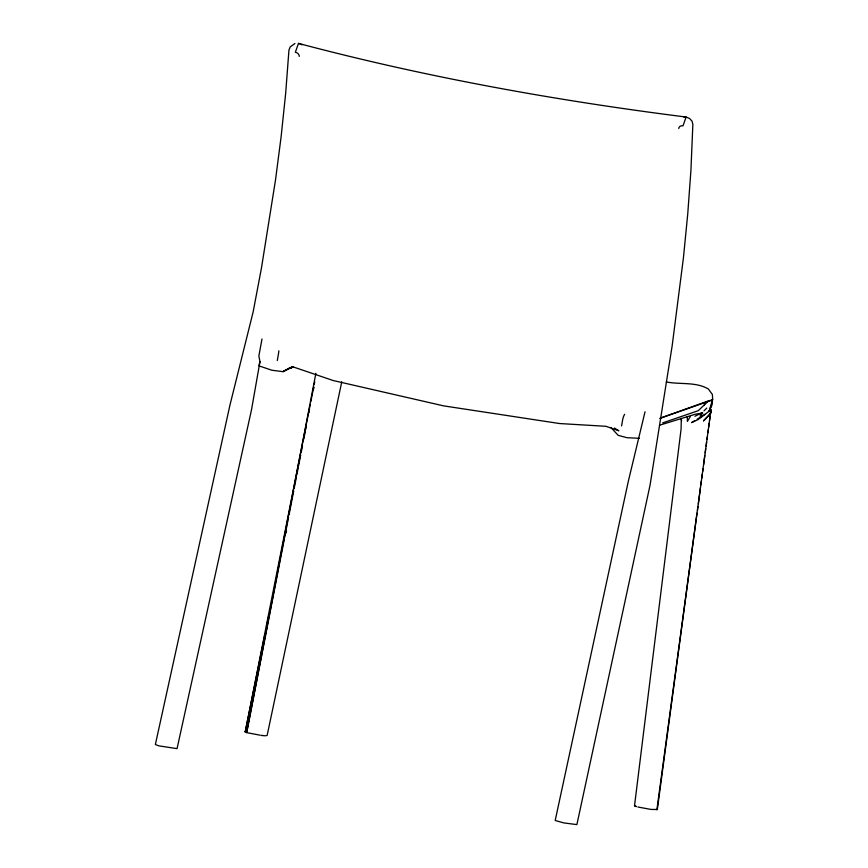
<?xml version="1.0" encoding="UTF-8"?>
<svg xmlns="http://www.w3.org/2000/svg" width="868" height="868" viewBox="0 0 868 868"><rect width="100%" height="100%" fill="white"/><g stroke="black" fill="none" stroke-linecap="round" stroke-linejoin="round"><path stroke-width="1.3" d="M697.004 513.172L657.336 809.486L651.087 809.443L637.871 807.012M697.481 510.406L697.915 506.467M698.382 503.7L700.454 487.675M700.899 484.919L701.366 480.959M701.8 478.214L702.266 474.243M702.7 471.508L702.993 468.872M703.601 464.803L704.816 455.45M705.217 452.738L705.717 448.745M706.118 446.033L706.628 442.029M707.019 439.316L707.355 436.658M707.919 432.611L708.255 429.953M708.646 427.251L709.167 423.237M709.547 420.546L710.078 416.531M710.447 413.841L710.979 409.815L656.881 809.822M666.298 381.942C680.121 384.73 695.756 381.584 708.342 388.983L712.389 394.473L712.639 399.313L711.651 406.029L709.134 411.226L698.339 419.439L691.601 422.618L694.942 420.546M710.979 409.815L710.306 413.732L703.525 420.817L710.306 413.732L711.239 411.747M261.995 338.997L258.87 355.923L259.966 361.652L251.546 409.587L177.05 748.639L158.844 745.862L155.361 744.516L229.868 405.464L253.141 311.938L261.474 267.919L275.46 180.305L281.124 136.721L285.67 93.321L288.946 50.127L290.216 46.883L294.925 43.53M277.293 360.535L278.389 354.318A11.241 3.646 -81.3 0 0 278.823 350.835M621.575 425.938L622.671 419.732A11.241 7.356 -76.6 0 1 624.624 414.307M315.887 373.283L246.675 732.614L260.367 735.239M284.151 539.983L246.675 732.614L244.96 731.561M284.671 537.325L288.545 517.404M289.066 514.746L293.72 490.832M294.23 488.174L296.303 477.552M296.823 474.894L298.115 468.253M298.625 465.595L300.697 454.962M301.218 452.315L302.509 445.664M303.8 439.024L305.091 432.383M305.612 429.725L306.122 427.067M308.965 412.452L309.485 409.804M313.359 389.873L313.88 387.215M310.267 404.39L245.188 732.071L265.131 633.51M310.798 401.743L313.695 387.15M314.216 384.491L314.748 381.844M266.487 626.88L268.668 616.28M271.662 601.708L272.216 599.061M285.941 533.061L286.494 530.402M341.764 381.811L267.17 735.305L266.031 735.771M704.371 404.868L704.87 402.709M645.033 411.768L628.345 481.176L555.194 820.477L563.799 822.907L576.884 824.6L650.024 485.299L672.147 345.941L683.431 257.818L687.738 213.973L690.928 170.312L692.859 124.352L692.067 121.195L689.604 118.515L686.121 117.05C555.509 100.504 425.797 77.176 298.483 43.4L295.348 52.21A4.21 3.353 25.6 0 1 299.243 56.42M259.152 364.788L259.966 361.652M712.639 399.313L709.134 411.226L711.814 403.978M702.125 412.701L700.194 416.141L702.635 413.049L702.125 412.701L694.942 416.271M690.168 416.738L687.38 421.436L687.326 416.629M634.768 805.634L636.342 806.622L634.497 805.971L681.098 428.944L681.282 418.929M703.991 410.857L706.78 408.09M659.713 418.452L712.107 400.061L708.581 400.853L698.241 410.694L662.729 422.868M292.559 366.947L283.022 371.656L271.868 370.235L258.881 365.84M697.178 419.157L704.979 414.307M293.037 366.871L290.726 368.238L292.852 366.817L333.204 380.531L443.602 405.866L559.589 423.541L605.962 426.296L618.862 430.788L614.414 428.032M290.086 367.674L283.022 371.656L292.429 366.524M660.678 417.964L708.581 400.853M659.528 425.233L695.659 414.123L702.635 413.049M639.39 438.307L626.989 437.7L618.168 435.335L610.866 427.425M265.087 735.793L261.539 735.413L262.375 735.5M681.033 418.3L681.63 420.622M678.754 128.529A4.21 3.353 25.6 0 1 682.997 125.849L686.121 117.05A7.302 5.816 25.6 0 0 683.691 116.952M298.483 43.4A7.302 5.816 25.6 0 1 301.966 44.865"/></g></svg>
